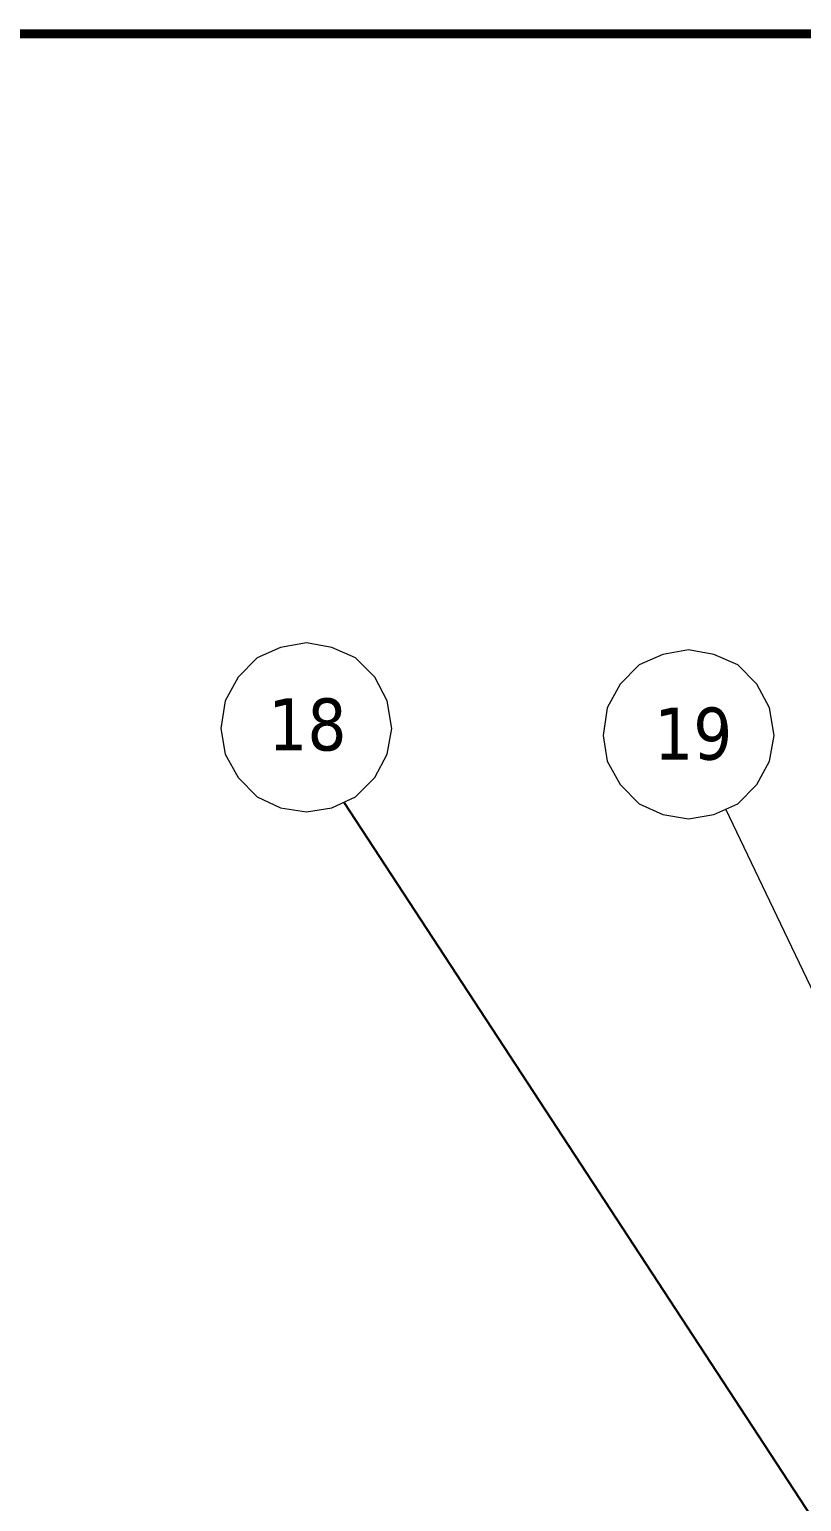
# Model space of a CAD drawing. Header units: millimetres. Extents: x 116956 to 138384, y -169944 to -162492.
# Drawn here: x 132232 to 132968, y -164138 to -162735 of the extents above; entities that cross this region are included whole.
import ezdxf

# ---------------------------------------------------------------- set-up
doc = ezdxf.new("R2010")
doc.units = ezdxf.units.MM
doc.header["$LTSCALE"] = 13
doc.layers.add('1', color=4, linetype='Continuous')
doc.layers.add('标注、文本', color=3, linetype='Continuous', lineweight=25)
doc.layers.add('铁心', color=3, linetype='Continuous', lineweight=0)
doc.styles.add('Tahoma$001', font='tahoma.ttf', dxfattribs={"height": 2.159784})

msp = doc.modelspace()

# ---------------------------------------------------------------- linework, layer by layer
at = {"layer": '1', "const_width": 8.634}
msp.add_lwpolyline([(128664.519, -169547.221), (138136.839, -169547.221), (138136.839, -162738.991), (128664.519, -162738.991), (128664.519, -169547.221)], dxfattribs=at)
at = {"layer": '标注、文本'}
msp.add_line((132531.785, -163471.537), (133098.373, -164337.092), dxfattribs=at)
at = {"layer": '铁心'}
for points in [[(132577.704, -163401.168), (132573.33, -163374.928), (132561.403, -163352.267), (132543.115, -163333.979), (132520.454, -163324.04), (132496.202, -163319.666), (132471.553, -163324.04), (132449.289, -163333.979), (132431.001, -163352.267), (132418.677, -163374.928), (132414.701, -163401.168), (132418.677, -163425.817), (132431.001, -163448.081), (132449.289, -163466.369), (132471.553, -163476.706), (132496.202, -163480.681), (132520.454, -163476.706), (132543.115, -163466.369), (132561.403, -163448.081), (132573.33, -163425.817)], [(132941.969, -163407.828), (132937.595, -163381.589), (132925.668, -163358.927), (132907.38, -163340.639), (132884.719, -163330.7), (132860.467, -163326.327), (132835.818, -163330.7), (132813.554, -163340.639), (132795.266, -163358.927), (132782.941, -163381.589), (132778.966, -163407.828), (132782.941, -163432.477), (132795.266, -163454.741), (132813.554, -163473.029), (132835.818, -163483.366), (132860.467, -163487.342), (132884.719, -163483.366), (132907.38, -163473.029), (132925.668, -163454.741), (132937.595, -163432.477)]]:
    msp.add_lwpolyline(points, close=True, dxfattribs=at)
msp.add_lwpolyline([(133162.315, -164034.956), (132896.049, -163478.198), (132896.049, -163478.198)], dxfattribs=at)

# ---------------------------------------------------------------- texts
at = {"layer": '铁心', "style": 'Tahoma$001'}
for s, p in [('18', (132459.952, -163422.156)), ('19', (132827.711, -163430.891))]:
    msp.add_text(s, height=49.6179, dxfattribs=at).set_placement(p)

doc.saveas('drawing.dxf')
